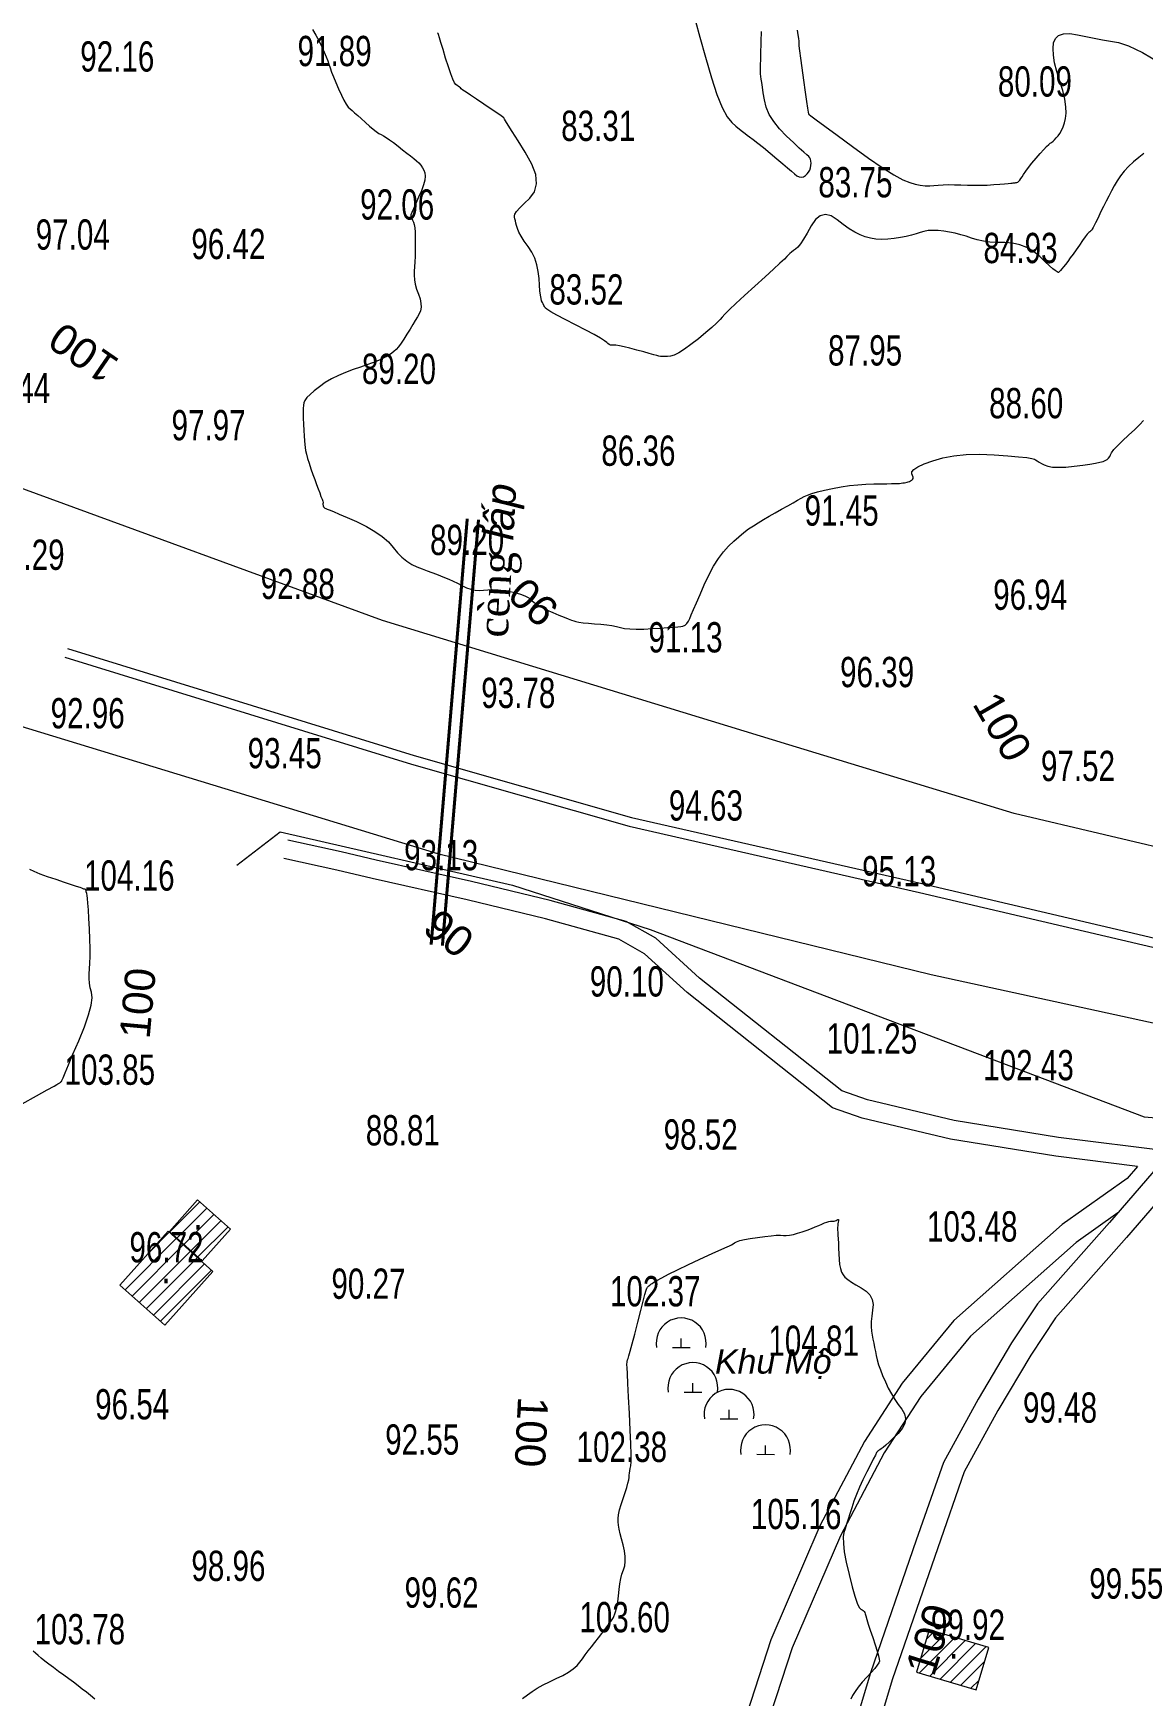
# Model space of a CAD drawing. Header units: metres. Extents: x 431726 to 434411, y 2469261 to 2472412.
# Drawn here: x 433456.7 to 433603.3, y 2471342.9 to 2471562.6 of the extents above; entities that cross this region are included whole.
import ezdxf
from ezdxf.enums import TextEntityAlignment as Align

# ---------------------------------------------------------------- set-up
doc = ezdxf.new("R2010")
doc.units = ezdxf.units.M
doc.header["$MEASUREMENT"] = 0
doc.linetypes.add('ACAD_ISO02W100', pattern=[15, 12, -3])
for name, color, linetype, lineweight in [('CAO DO', 8, 'Continuous', 18), ('cong-ks', 8, 'ACAD_ISO02W100', 18), ('duong be tong-ks', 8, 'Continuous', 18), ('duong da-ks', 8, 'Continuous', 18), ('duong dat-ks', 8, 'Continuous', 18), ('duong nhua-ks', 8, 'Continuous', 18), ('ghichutenrieng', 8, 'Continuous', 18), ('GHICHUTHUYHE', 8, 'Continuous', 18), ('hanh nha', 8, 'Continuous', 18), ('ks_mo+nghia dia', 8, 'Continuous', 18), ('MH_DongMuc', 8, 'Continuous', 18), ('MH_DongMuc_Con', 8, 'Continuous', 18), ('nha cua-ks', 8, 'Continuous', 18), ('rao sat-ks', 8, 'RAO_T_GAI', 18)]:
    doc.layers.add(name, color=color, linetype=linetype, lineweight=lineweight)
doc.styles.add('ghi chu ten rieng', font='VNARIALI.TTF')
doc.styles.add('ghi chu thuy he', font='VNTIMEI.TTF')
doc.styles.get("Standard").update_dxf_attribs({"font": 'arial.ttf'})
doc.styles.add('THUY', font='VHARIALN.TTF')
doc.linetypes.add('RAO_T_GAI', pattern='A,1,[130,ltypeshp.shx,S=0.75,R=-45,X=0,Y=0],1,[130,ltypeshp.shx,S=0.75,R=45,X=-1,Y=0],6', length=8)

# ---------------------------------------------------------------- blocks, each defined once
blk = doc.blocks.new('121223')
at = {"layer": 'ks_mo+nghia dia', "flags": 128}
blk.add_lwpolyline([(2.25, 0.07, 1.2), (-2.25, -0.07)], format="xyb", dxfattribs=at)
for points in [[(-0.81, -0.02), (0.81, 0.02)], [(0, 0), (-0.02, 0.81)]]:
    blk.add_lwpolyline(points, dxfattribs=at)

msp = doc.modelspace()

# ---------------------------------------------------------------- hatches: boundary and pattern name
at = {"layer": 'hanh nha', "lineweight": 0}
h = msp.add_hatch(dxfattribs=at)
h.set_pattern_fill('ANSI31', color=8, scale=10, style=0)
h.set_pattern_definition([(45, (0, 0), (-0.8838834765, 0.8838834765), [])])
h.paths.add_polyline_path([(433413.16, 2471252.62), (433406.27, 2471266.04), (433414.57, 2471270.3), (433421.46, 2471256.88)])
h.paths.add_polyline_path([(433482.75, 2471404.54), (433479.02, 2471400.37), (433474.69, 2471404.25), (433478.41, 2471408.42)])
h.paths.add_polyline_path([(433468.15, 2471397.16), (433474.51, 2471404.26), (433480.44, 2471398.96), (433474.08, 2471391.85)])
h.paths.add_polyline_path([(433776.77, 2471226.91), (433772.05, 2471219.86), (433760.72, 2471227.45), (433765.44, 2471234.5)])
h.paths.add_polyline_path([(433723.44, 2471348.53), (433730.22, 2471350.99), (433732.15, 2471345.66), (433725.36, 2471343.21)])
h.paths.add_polyline_path([(433739.59, 2471349.48), (433731.99, 2471346.73), (433730.34, 2471351.32), (433737.93, 2471354.07)])
h.paths.add_polyline_path([(433724.92, 2471351.96), (433719.51, 2471383), (433713.09, 2471381.88), (433718.5, 2471350.84)])
h.paths.add_polyline_path([(433673.93, 2471381.12), (433662.05, 2471352.74), (433667.35, 2471350.52), (433679.23, 2471378.9)])
h.paths.add_polyline_path([(433633.07, 2471366.31), (433637.7, 2471378.28), (433629.74, 2471381.36), (433625.11, 2471369.39)])
h.paths.add_polyline_path([(433621.38, 2471373.94), (433618.26, 2471365.9), (433622.83, 2471364.13), (433625.95, 2471372.17)])
h.paths.add_polyline_path([(433647.36, 2471359.86), (433652.96, 2471374.3), (433645.96, 2471377.01), (433640.37, 2471362.57)])
h.paths.add_polyline_path([(433639.01, 2471340.81), (433644.21, 2471354.24), (433637.12, 2471356.99), (433631.91, 2471343.56)])
h.paths.add_polyline_path([(433630.79, 2471359.66), (433628.35, 2471353.38), (433633.07, 2471351.56), (433635.5, 2471357.83)])
h.paths.add_polyline_path([(433630.21, 2471344.18), (433633.07, 2471351.56), (433624.13, 2471355.02), (433621.27, 2471347.64)])
h.paths.add_polyline_path([(433651.18, 2471320.46), (433657.15, 2471335.87), (433651.12, 2471338.21), (433645.15, 2471322.8)])
h.paths.add_polyline_path([(433623.49, 2471250.97), (433623.44, 2471243.58), (433636.73, 2471243.5), (433636.77, 2471250.9)])
h.paths.add_polyline_path([(433636.46, 2471198.04), (433636.73, 2471243.5), (433625.32, 2471243.56), (433625.06, 2471198.1)])
h.paths.add_polyline_path([(433582.93, 2471349.26), (433575.03, 2471351.61), (433573.36, 2471346.03), (433581.26, 2471343.67)])
h.paths.add_polyline_path([(433591.09, 2471315.2), (433592.74, 2471323.87), (433584.74, 2471325.39), (433583.09, 2471316.72)])
h.paths.add_polyline_path([(433584.62, 2471324.8), (433586.55, 2471334.93), (433574.5, 2471337.22), (433572.57, 2471327.09)])
h.paths.add_polyline_path([(433453.77, 2471177.8), (433448.93, 2471177.8), (433448.93, 2471180.73), (433453.77, 2471180.73)])
h.paths.add_polyline_path([(433459.43, 2471183.62), (433452.86, 2471181.19), (433450.9, 2471186.47), (433457.47, 2471188.91)])
h.paths.add_polyline_path([(433468.96, 2471187.12), (433461.59, 2471184.39), (433458.26, 2471193.34), (433465.64, 2471196.07)])
h.paths.add_polyline_path([(433432.21, 2471194.58), (433435.45, 2471197.26), (433433.49, 2471199.62), (433430.26, 2471196.94)])
h.paths.add_polyline_path([(433446.73, 2471194.64), (433441.02, 2471202.21), (433435.22, 2471197.84), (433440.92, 2471190.26)])
h.paths.add_polyline_path([(433399.81, 2471202.77), (433404.48, 2471208.38), (433400.91, 2471211.36), (433396.23, 2471205.75)])
h.paths.add_polyline_path([(433413.67, 2471260.27), (433415.23, 2471260.27), (433415.23, 2471261.11), (433413.67, 2471261.11)], flags=24)
h.paths.add_polyline_path([(433477.7, 2471404.35), (433479.25, 2471404.35), (433479.25, 2471405.19), (433477.7, 2471405.19)], flags=24)
h.paths.add_polyline_path([(433473.48, 2471397.23), (433475.03, 2471397.23), (433475.03, 2471398.07), (433473.48, 2471398.07)], flags=24)
h.paths.add_polyline_path([(433765.22, 2471223.98), (433773.15, 2471223.98), (433773.15, 2471230.18), (433765.22, 2471230.18)], flags=25)
h.paths.add_polyline_path([(433734.45, 2471349.89), (433736, 2471349.89), (433736, 2471350.73), (433734.45, 2471350.73)], flags=24)
h.paths.add_polyline_path([(433726.86, 2471346.07), (433728.41, 2471346.07), (433728.41, 2471346.91), (433726.86, 2471346.91)], flags=24)
h.paths.add_polyline_path([(433715.62, 2471363.38), (433723.55, 2471363.38), (433723.55, 2471369.58), (433715.62, 2471369.58)], flags=25)
h.paths.add_polyline_path([(433667.2, 2471362.88), (433675.13, 2471362.88), (433675.13, 2471369.09), (433667.2, 2471369.09)], flags=24)
h.paths.add_polyline_path([(433650.11, 2471327.98), (433651.66, 2471327.98), (433651.66, 2471328.82), (433650.11, 2471328.82)], flags=24)
h.paths.add_polyline_path([(433631.08, 2471354.92), (433632.63, 2471354.92), (433632.63, 2471355.76), (433631.08, 2471355.76)], flags=24)
h.paths.add_polyline_path([(433626.94, 2471349.13), (433628.5, 2471349.13), (433628.5, 2471349.97), (433626.94, 2471349.97)], flags=24)
h.paths.add_polyline_path([(433637.4, 2471348.21), (433638.96, 2471348.21), (433638.96, 2471349.05), (433637.4, 2471349.05)], flags=24)
h.paths.add_polyline_path([(433627.18, 2471370.77), (433635.11, 2471370.77), (433635.11, 2471376.97), (433627.18, 2471376.97)], flags=24)
h.paths.add_polyline_path([(433621.71, 2471368.99), (433623.26, 2471368.99), (433623.26, 2471369.83), (433621.71, 2471369.83)], flags=24)
h.paths.add_polyline_path([(433642.09, 2471364.79), (433650.01, 2471364.79), (433650.01, 2471371), (433642.09, 2471371)], flags=24)
h.paths.add_polyline_path([(433629.7, 2471224.81), (433631.26, 2471224.81), (433631.26, 2471225.65), (433629.7, 2471225.65)], flags=24)
h.paths.add_polyline_path([(433629.9, 2471247.84), (433631.45, 2471247.84), (433631.45, 2471248.68), (433629.9, 2471248.68)], flags=24)
h.paths.add_polyline_path([(433587.28, 2471319.8), (433588.83, 2471319.8), (433588.83, 2471320.64), (433587.28, 2471320.64)], flags=24)
h.paths.add_polyline_path([(433577.51, 2471347.66), (433579.07, 2471347.66), (433579.07, 2471348.5), (433577.51, 2471348.5)], flags=24)
h.paths.add_polyline_path([(433575.72, 2471327.99), (433583.64, 2471327.99), (433583.64, 2471334.2), (433575.72, 2471334.2)], flags=24)
h.paths.add_polyline_path([(433462.62, 2471189.44), (433464.18, 2471189.44), (433464.18, 2471190.28), (433462.62, 2471190.28)], flags=24)
h.paths.add_polyline_path([(433450.58, 2471178.57), (433452.14, 2471178.57), (433452.14, 2471179.41), (433450.58, 2471179.41)], flags=24)
h.paths.add_polyline_path([(433454.72, 2471184.73), (433456.27, 2471184.73), (433456.27, 2471185.57), (433454.72, 2471185.57)], flags=24)
h.paths.add_polyline_path([(433440.19, 2471195.86), (433441.74, 2471195.86), (433441.74, 2471196.7), (433440.19, 2471196.7)], flags=24)
h.paths.add_polyline_path([(433432.16, 2471196.64), (433433.72, 2471196.64), (433433.72, 2471197.48), (433432.16, 2471197.48)], flags=24)
h.paths.add_polyline_path([(433399.78, 2471206.69), (433401.34, 2471206.69), (433401.34, 2471207.52), (433399.78, 2471207.52)], flags=24)
h.paths.add_polyline_path([(433364.92, 2471185.67), (433366.47, 2471185.67), (433366.47, 2471186.51), (433364.92, 2471186.51)], flags=9)

# ---------------------------------------------------------------- linework, layer by layer
at = {"layer": 'cong-ks', "color": 8, "ltscale": 0.05, "const_width": 0.4, "elevation": 88.73}
for points in [[(433509.26, 2471442.13), (433514.03, 2471498.42)], [(433510.75, 2471442), (433515.52, 2471498.29)]]:
    msp.add_lwpolyline(points, dxfattribs=at)
at = {"layer": 'duong be tong-ks', "color": 8, "lineweight": 0}
for points in [[(433707.16, 2471403.09), (433669.66, 2471408.2), (433643.87, 2471411.23), (433625.4, 2471414.25), (433612.94, 2471415.05), (433606.97, 2471414.81), (433598.86, 2471405.41), (433589.35, 2471394.67), (433585.93, 2471389.51), (433581.51, 2471382.08), (433576.92, 2471373.73), (433573.34, 2471363.44), (433567.29, 2471345.92), (433561.41, 2471326.27)], [(433706.74, 2471400.12), (433669.29, 2471405.23), (433643.45, 2471408.25), (433625.07, 2471411.26), (433612.9, 2471412.04), (433608.39, 2471411.86), (433601.12, 2471403.44), (433591.73, 2471392.84), (433588.47, 2471387.91), (433584.12, 2471380.59), (433579.67, 2471372.5), (433576.17, 2471362.46), (433570.15, 2471345), (433564.29, 2471325.41)]]:
    msp.add_lwpolyline(points, dxfattribs=at)
at = {"layer": 'duong da-ks', "color": 8, "lineweight": 0}
for points in [[(433606.97, 2471414.81), (433592.15, 2471416.66), (433578.37, 2471418.9), (433566.88, 2471421.64), (433563.49, 2471422.81), (433544.72, 2471437.72), (433538.94, 2471442.98), (433535.03, 2471445.18), (433525, 2471447.97), (433514.58, 2471450.5), (433502.02, 2471453.31), (433497.37, 2471454.42), (433490.34, 2471455.95)], [(433602.58, 2471412.84), (433591.79, 2471414.18), (433577.88, 2471416.44), (433566.18, 2471419.23), (433562.27, 2471420.59), (433543.09, 2471435.82), (433537.46, 2471440.94), (433534.07, 2471442.85), (433524.37, 2471445.55), (433514.01, 2471448.07), (433501.46, 2471450.87), (433496.82, 2471451.98), (433489.81, 2471453.51)]]:
    msp.add_lwpolyline(points, dxfattribs=at)
at = {"layer": 'duong dat-ks', "color": 8, "lineweight": 0}
for points in [[(433602.58, 2471412.84), (433601.18, 2471411.23), (433592.61, 2471405.14), (433578.32, 2471392.49), (433571.5, 2471384.19), (433566.5, 2471376.49), (433560.62, 2471365.34), (433554.14, 2471350.28), (433549.9, 2471337.25), (433542.69, 2471322.19), (433537.69, 2471315.81), (433529.45, 2471312.08), (433502.52, 2471299.55), (433496.19, 2471296.68), (433491.69, 2471291.96), (433487.68, 2471285.26), (433483.72, 2471274.54), (433476, 2471256.43), (433469.86, 2471249.5), (433461.78, 2471245.64), (433452.03, 2471245.02), (433436.13, 2471245.2), (433432.88, 2471245.9)], [(433599.97, 2471406.69), (433594.48, 2471402.79), (433580.49, 2471390.41), (433573.93, 2471382.42), (433569.09, 2471374.97), (433563.33, 2471364.04), (433556.95, 2471349.22), (433552.69, 2471336.14), (433545.26, 2471320.6), (433539.6, 2471313.38), (433530.7, 2471309.35), (433503.78, 2471296.83), (433497.96, 2471294.19), (433494.09, 2471290.13), (433490.4, 2471283.96), (433486.51, 2471273.43), (433478.57, 2471254.81), (433471.7, 2471247.05), (433462.55, 2471242.68), (433452.11, 2471242.02), (433435.79, 2471242.2), (433432.25, 2471242.97)]]:
    msp.add_lwpolyline(points, dxfattribs=at)
at = {"layer": 'duong nhua-ks', "color": 8, "lineweight": 0}
for points in [[(433566.78, 2471465.42), (433556.51, 2471468.55), (433502.82, 2471484.99), (433453.99, 2471502.86), (433413.44, 2471520.09), (433397.66, 2471528.67), (433387.86, 2471535.58), (433377.16, 2471545.29), (433368.33, 2471556.01), (433362.87, 2471564.74)], [(433718.89, 2471434.19), (433670.31, 2471441.73), (433622.06, 2471451.01), (433586.27, 2471459.46), (433556.51, 2471468.55), (433502.82, 2471484.99), (433453.99, 2471502.86), (433413.44, 2471520.09), (433397.66, 2471528.67), (433387.86, 2471535.58), (433377.16, 2471545.29), (433368.33, 2471556.01), (433362.87, 2471564.74)], [(433251.04, 2471544.73), (433287.61, 2471529.15), (433375.96, 2471494.55), (433416.28, 2471482.84), (433510.08, 2471454.2), (433575.29, 2471438.18), (433644.64, 2471423.07), (433700.03, 2471413.73), (433776.17, 2471404.22), (433832.6, 2471398.98), (433885.84, 2471396.04), (433937.55, 2471395.79), (433966.24, 2471398.33), (433998.71, 2471400.01), (434091.39, 2471408.76), (434148.55, 2471416.51), (434151.35, 2471417.02)], [(433461.25, 2471481.28), (433507.01, 2471467.13), (433535.72, 2471458.94), (433574.06, 2471450.21), (433609.17, 2471441.98), (433646.6, 2471434.43), (433690.69, 2471426.8), (433728.21, 2471421.35), (433765.86, 2471416.95), (433805.92, 2471412.86), (433841.54, 2471410.12), (433895.66, 2471407.73), (433922.24, 2471407.54)], [(433460.89, 2471480.13), (433506.66, 2471465.98), (433535.43, 2471457.78), (433573.79, 2471449.05), (433608.92, 2471440.81), (433646.38, 2471433.25), (433690.5, 2471425.62), (433728.06, 2471420.16), (433765.73, 2471415.76), (433805.81, 2471411.66), (433841.46, 2471408.93), (433895.63, 2471406.53), (433922.25, 2471406.34)]]:
    msp.add_lwpolyline(points, dxfattribs=at)
at = {"layer": 'MH_DongMuc', "color": 8, "lineweight": 0, "elevation": 90}
msp.add_lwpolyline([(433493.59, 2471563.08), (433494.03, 2471562.29), (433494.45, 2471561.5), (433494.81, 2471560.75), (433495.13, 2471560.07), (433495.39, 2471559.46), (433495.6, 2471558.93), (433495.75, 2471558.47), (433495.91, 2471558), (433496.11, 2471557.44), (433496.37, 2471556.79), (433496.67, 2471556.04), (433497.03, 2471555.21), (433497.4, 2471554.39), (433497.74, 2471553.72), (433498.04, 2471553.2), (433498.32, 2471552.81), (433498.57, 2471552.56), (433498.83, 2471552.35), (433499.16, 2471552.06), (433499.57, 2471551.71), (433500.04, 2471551.28), (433500.58, 2471550.79), (433501.12, 2471550.3), (433501.6, 2471549.89), (433502.02, 2471549.57), (433502.37, 2471549.33), (433502.66, 2471549.18), (433502.95, 2471549.02), (433503.32, 2471548.79), (433503.77, 2471548.49), (433504.29, 2471548.11), (433504.89, 2471547.65), (433505.5, 2471547.17), (433506.04, 2471546.74), (433506.53, 2471546.36), (433506.96, 2471546.01), (433507.33, 2471545.71), (433507.64, 2471545.42), (433507.91, 2471545.12), (433508.13, 2471544.8), (433508.31, 2471544.46), (433508.43, 2471544.11), (433508.48, 2471543.7), (433508.42, 2471543.17), (433508.26, 2471542.52), (433507.98, 2471541.76), (433507.6, 2471540.89), (433507.22, 2471540.05), (433506.92, 2471539.38), (433506.71, 2471538.89), (433506.59, 2471538.57), (433506.56, 2471538.43), (433506.59, 2471538.35), (433506.64, 2471538.23), (433506.71, 2471538.07), (433506.8, 2471537.87), (433506.91, 2471537.62), (433507.01, 2471537.29), (433507.09, 2471536.84), (433507.14, 2471536.26), (433507.17, 2471535.55), (433507.17, 2471534.71), (433507.16, 2471533.85), (433507.14, 2471533.06), (433507.11, 2471532.34), (433507.07, 2471531.7), (433507.03, 2471531.13), (433507.01, 2471530.58), (433507.06, 2471530), (433507.17, 2471529.4), (433507.34, 2471528.76), (433507.58, 2471528.1), (433507.8, 2471527.45), (433507.92, 2471526.87), (433507.94, 2471526.35), (433507.86, 2471525.89), (433507.69, 2471525.49), (433507.44, 2471525.08), (433507.16, 2471524.62), (433506.83, 2471524.08), (433506.47, 2471523.48), (433506.07, 2471522.82), (433505.66, 2471522.16), (433505.29, 2471521.61), (433504.94, 2471521.15), (433504.63, 2471520.78), (433504.35, 2471520.51), (433504.06, 2471520.29), (433503.75, 2471520.07), (433503.4, 2471519.86), (433503.02, 2471519.66), (433502.6, 2471519.45), (433502.11, 2471519.24), (433501.5, 2471519), (433500.77, 2471518.73), (433499.92, 2471518.44), (433498.95, 2471518.12), (433497.95, 2471517.76), (433497.01, 2471517.35), (433496.12, 2471516.9), (433495.28, 2471516.4), (433494.5, 2471515.86), (433493.81, 2471515.32), (433493.27, 2471514.84), (433492.86, 2471514.42), (433492.58, 2471514.06), (433492.45, 2471513.75), (433492.39, 2471513.42), (433492.36, 2471512.97), (433492.35, 2471512.4), (433492.36, 2471511.7), (433492.39, 2471510.89), (433492.44, 2471510.06), (433492.48, 2471509.35), (433492.53, 2471508.73), (433492.57, 2471508.22), (433492.61, 2471507.82), (433492.67, 2471507.42), (433492.78, 2471506.94), (433492.93, 2471506.38), (433493.13, 2471505.74), (433493.37, 2471505.01), (433493.63, 2471504.27), (433493.88, 2471503.58), (433494.11, 2471502.95), (433494.33, 2471502.36), (433494.54, 2471501.83), (433494.71, 2471501.37), (433494.85, 2471501.01), (433494.94, 2471500.74), (433494.98, 2471500.56), (433494.99, 2471500.48), (433494.97, 2471500.43), (433494.96, 2471500.38), (433494.97, 2471500.3), (433494.98, 2471500.22), (433495.01, 2471500.11), (433495.05, 2471500.01), (433495.12, 2471499.92), (433495.22, 2471499.83), (433495.36, 2471499.76), (433495.52, 2471499.7), (433495.81, 2471499.59), (433496.35, 2471499.37), (433497.13, 2471499.03), (433498.15, 2471498.59), (433499.41, 2471498.03), (433500.71, 2471497.4), (433501.84, 2471496.75), (433502.81, 2471496.07), (433503.61, 2471495.36), (433504.24, 2471494.63), (433504.81, 2471493.93), (433505.41, 2471493.32), (433506.04, 2471492.8), (433506.7, 2471492.38), (433507.39, 2471492.06), (433508.08, 2471491.79), (433508.74, 2471491.53), (433509.36, 2471491.3), (433509.95, 2471491.08), (433510.5, 2471490.87), (433511.03, 2471490.67), (433511.59, 2471490.43), (433512.15, 2471490.18), (433512.74, 2471489.89), (433513.33, 2471489.58), (433513.93, 2471489.3), (433514.51, 2471489.1), (433515.09, 2471488.98), (433515.65, 2471488.94), (433516.2, 2471488.98), (433516.77, 2471489.04), (433517.41, 2471489.05), (433518.11, 2471489.02), (433518.88, 2471488.93), (433519.7, 2471488.8), (433520.5, 2471488.62), (433521.18, 2471488.42), (433521.73, 2471488.2), (433522.17, 2471487.95), (433522.49, 2471487.67), (433522.81, 2471487.37), (433523.25, 2471487.06), (433523.82, 2471486.73), (433524.51, 2471486.39), (433525.33, 2471486.03), (433526.15, 2471485.69), (433526.83, 2471485.41), (433527.38, 2471485.19), (433527.8, 2471485.02), (433528.09, 2471484.91), (433528.37, 2471484.83), (433528.79, 2471484.76), (433529.34, 2471484.68), (433530.03, 2471484.62), (433530.85, 2471484.55), (433531.69, 2471484.48), (433532.46, 2471484.4), (433533.14, 2471484.29), (433533.74, 2471484.18), (433534.27, 2471484.04), (433534.82, 2471483.92), (433535.52, 2471483.85), (433536.36, 2471483.82), (433537.34, 2471483.84), (433538.46, 2471483.9), (433539.57, 2471483.97), (433540.5, 2471484.04), (433541.25, 2471484.09), (433541.83, 2471484.13), (433542.23, 2471484.16), (433542.53, 2471484.23), (433542.8, 2471484.36), (433543.04, 2471484.57), (433543.25, 2471484.86), (433543.43, 2471485.23), (433543.63, 2471485.72), (433543.93, 2471486.42), (433544.31, 2471487.3), (433544.78, 2471488.39), (433545.33, 2471489.67), (433545.94, 2471490.97), (433546.57, 2471492.14), (433547.21, 2471493.16), (433547.88, 2471494.05), (433548.56, 2471494.8), (433549.24, 2471495.44), (433549.91, 2471496.04), (433550.57, 2471496.58), (433551.2, 2471497.06), (433551.83, 2471497.49), (433552.47, 2471497.89), (433553.16, 2471498.32), (433553.9, 2471498.76), (433554.7, 2471499.21), (433555.54, 2471499.68), (433556.36, 2471500.13), (433557.07, 2471500.53), (433557.67, 2471500.86), (433558.16, 2471501.13), (433558.55, 2471501.35), (433558.96, 2471501.54), (433559.54, 2471501.74), (433560.29, 2471501.96), (433561.2, 2471502.18), (433562.28, 2471502.41), (433563.42, 2471502.62), (433564.54, 2471502.79), (433565.63, 2471502.91), (433566.69, 2471502.99), (433567.72, 2471503.02), (433568.66, 2471503.03), (433569.45, 2471503.04), (433570.08, 2471503.05), (433570.56, 2471503.07), (433570.89, 2471503.08), (433571.13, 2471503.09), (433571.36, 2471503.11), (433571.57, 2471503.14), (433571.77, 2471503.16), (433571.95, 2471503.2), (433572.12, 2471503.23), (433572.29, 2471503.28), (433572.45, 2471503.35), (433572.6, 2471503.42), (433572.75, 2471503.5), (433572.86, 2471503.61), (433572.92, 2471503.74), (433572.92, 2471503.91), (433572.86, 2471504.11), (433572.75, 2471504.35), (433572.74, 2471504.62), (433573.01, 2471504.92), (433573.57, 2471505.27), (433574.4, 2471505.65), (433575.51, 2471506.08), (433576.84, 2471506.46), (433578.31, 2471506.73), (433579.93, 2471506.89), (433581.71, 2471506.93), (433583.62, 2471506.85), (433585.43, 2471506.72), (433586.86, 2471506.6), (433587.93, 2471506.49), (433588.62, 2471506.38), (433588.94, 2471506.29), (433589.09, 2471506.18), (433589.3, 2471506.05), (433589.57, 2471505.9), (433589.88, 2471505.72), (433590.25, 2471505.52), (433590.72, 2471505.35), (433591.35, 2471505.25), (433592.15, 2471505.21), (433593.1, 2471505.25), (433594.22, 2471505.36), (433595.33, 2471505.5), (433596.27, 2471505.64), (433597.03, 2471505.76), (433597.61, 2471505.88), (433598.02, 2471506), (433598.31, 2471506.12), (433598.55, 2471506.26), (433598.75, 2471506.43), (433598.89, 2471506.63), (433598.98, 2471506.85), (433599.13, 2471507.14), (433599.44, 2471507.55), (433599.92, 2471508.07), (433600.57, 2471508.71), (433601.39, 2471509.46), (433602.2, 2471510.22), (433602.87, 2471510.87), (433603.38, 2471511.39)], dxfattribs=at)
at = {"layer": 'MH_DongMuc_Con', "color": 8, "lineweight": 0}
for points, elevation in [([(433544.18, 2471564.14), (433544.76, 2471562.06), (433545.49, 2471559.4), (433546.28, 2471556.69), (433547.01, 2471554.48), (433547.71, 2471552.75), (433548.35, 2471551.51), (433548.96, 2471550.76), (433549.5, 2471550.29), (433549.98, 2471549.89), (433550.39, 2471549.56), (433550.74, 2471549.3), (433551.02, 2471549.1), (433551.33, 2471548.88), (433551.8, 2471548.53), (433552.4, 2471548.05), (433553.15, 2471547.45), (433554.04, 2471546.71), (433554.94, 2471545.96), (433555.71, 2471545.32), (433556.35, 2471544.77), (433556.87, 2471544.33), (433557.25, 2471543.99), (433557.56, 2471543.74), (433557.86, 2471543.6), (433558.15, 2471543.56), (433558.43, 2471543.61), (433558.69, 2471543.76), (433558.93, 2471543.97), (433559.12, 2471544.21), (433559.27, 2471544.48), (433559.37, 2471544.77), (433559.43, 2471545.09), (433559.44, 2471545.4), (433559.42, 2471545.67), (433559.36, 2471545.91), (433559.27, 2471546.1), (433559.13, 2471546.26), (433558.89, 2471546.48), (433558.48, 2471546.86), (433557.89, 2471547.4), (433557.13, 2471548.11), (433556.2, 2471548.98), (433555.26, 2471549.93), (433554.51, 2471550.89), (433553.92, 2471551.84), (433553.51, 2471552.81), (433553.28, 2471553.77), (433553.14, 2471554.67), (433553.03, 2471555.42), (433552.94, 2471556.04), (433552.86, 2471556.51), (433552.82, 2471556.84), (433552.78, 2471557.19), (433552.77, 2471557.68), (433552.77, 2471558.34), (433552.79, 2471559.15), (433552.82, 2471560.12), (433552.85, 2471561.08), (433552.87, 2471561.85), (433552.88, 2471562.42), (433552.88, 2471562.81)], 84), ([(433603.42, 2471546.69), (433602.74, 2471546.16), (433602.02, 2471545.57), (433601.37, 2471544.97), (433600.8, 2471544.35), (433600.3, 2471543.71), (433599.88, 2471543.06), (433599.5, 2471542.4), (433599.13, 2471541.73), (433598.77, 2471541.05), (433598.41, 2471540.36), (433598.07, 2471539.66), (433597.74, 2471538.99), (433597.46, 2471538.41), (433597.22, 2471537.92), (433597.02, 2471537.5), (433596.86, 2471537.17), (433596.72, 2471536.9), (433596.59, 2471536.69), (433596.47, 2471536.52), (433596.36, 2471536.4), (433596.25, 2471536.34), (433596.12, 2471536.23), (433595.91, 2471536), (433595.64, 2471535.65), (433595.3, 2471535.18), (433594.89, 2471534.58), (433594.46, 2471533.95), (433594.06, 2471533.38), (433593.69, 2471532.87), (433593.35, 2471532.42), (433593.04, 2471532.03), (433592.78, 2471531.7), (433592.56, 2471531.43), (433592.39, 2471531.23), (433592.28, 2471531.09), (433592.21, 2471531.02), (433592.17, 2471530.99), (433592.13, 2471530.97), (433592.1, 2471530.96), (433592.08, 2471530.97), (433592.05, 2471530.99), (433592.03, 2471531.01), (433591.99, 2471531.04), (433591.95, 2471531.06), (433591.89, 2471531.09), (433591.83, 2471531.11), (433591.68, 2471531.21), (433591.39, 2471531.45), (433590.96, 2471531.84), (433590.38, 2471532.37), (433589.65, 2471533.05), (433588.83, 2471533.73), (433587.95, 2471534.25), (433587.03, 2471534.62), (433586.06, 2471534.84), (433585.04, 2471534.9), (433584.03, 2471534.91), (433583.08, 2471534.98), (433582.21, 2471535.09), (433581.4, 2471535.27), (433580.66, 2471535.5), (433579.94, 2471535.74), (433579.22, 2471535.95), (433578.48, 2471536.13), (433577.74, 2471536.29), (433576.97, 2471536.42), (433576.24, 2471536.5), (433575.55, 2471536.52), (433574.93, 2471536.49), (433574.36, 2471536.39), (433573.84, 2471536.23), (433573.32, 2471536.05), (433572.71, 2471535.88), (433572.03, 2471535.73), (433571.28, 2471535.58), (433570.44, 2471535.44), (433569.59, 2471535.35), (433568.78, 2471535.32), (433568.01, 2471535.37), (433567.29, 2471535.48), (433566.6, 2471535.66), (433565.93, 2471535.92), (433565.21, 2471536.28), (433564.47, 2471536.73), (433563.69, 2471537.28), (433562.88, 2471537.93), (433562.08, 2471538.45), (433561.34, 2471538.63), (433560.65, 2471538.46), (433560.02, 2471537.95), (433559.44, 2471537.1), (433558.92, 2471536.15), (433558.45, 2471535.37), (433558.04, 2471534.76), (433557.68, 2471534.32), (433557.38, 2471534.04), (433557.11, 2471533.84), (433556.86, 2471533.65), (433556.63, 2471533.45), (433556.42, 2471533.25), (433556.23, 2471533.05), (433555.92, 2471532.73), (433555.34, 2471532.18), (433554.5, 2471531.4), (433553.39, 2471530.39), (433552.02, 2471529.15), (433550.64, 2471527.9), (433549.53, 2471526.87), (433548.67, 2471526.05), (433548.06, 2471525.45), (433547.72, 2471525.07), (433547.42, 2471524.73), (433546.96, 2471524.27), (433546.33, 2471523.7), (433545.53, 2471523.01), (433544.57, 2471522.2), (433543.58, 2471521.42), (433542.72, 2471520.8), (433541.98, 2471520.34), (433541.37, 2471520.04), (433540.88, 2471519.91), (433540.47, 2471519.87), (433540.12, 2471519.85), (433539.81, 2471519.85), (433539.56, 2471519.86), (433539.35, 2471519.9), (433539.09, 2471519.97), (433538.67, 2471520.09), (433538.08, 2471520.25), (433537.34, 2471520.46), (433536.43, 2471520.71), (433535.52, 2471520.96), (433534.75, 2471521.15), (433534.14, 2471521.27), (433533.68, 2471521.34), (433533.37, 2471521.34), (433533.15, 2471521.34), (433532.95, 2471521.37), (433532.76, 2471521.44), (433532.6, 2471521.55), (433532.45, 2471521.7), (433532.18, 2471521.94), (433531.63, 2471522.28), (433530.81, 2471522.75), (433529.71, 2471523.34), (433528.33, 2471524.04), (433526.96, 2471524.74), (433525.87, 2471525.32), (433525.07, 2471525.77), (433524.55, 2471526.1), (433524.32, 2471526.3), (433524.22, 2471526.45), (433524.13, 2471526.61), (433524.04, 2471526.79), (433523.95, 2471526.99), (433523.86, 2471527.2), (433523.78, 2471527.5), (433523.7, 2471527.94), (433523.63, 2471528.53), (433523.57, 2471529.26), (433523.52, 2471530.15), (433523.42, 2471531.08), (433523.23, 2471531.97), (433522.94, 2471532.83), (433522.55, 2471533.64), (433522.06, 2471534.4), (433521.57, 2471535.11), (433521.17, 2471535.74), (433520.86, 2471536.29), (433520.65, 2471536.76), (433520.52, 2471537.14), (433520.45, 2471537.47), (433520.39, 2471537.77), (433520.33, 2471538.03), (433520.29, 2471538.26), (433520.26, 2471538.45), (433520.32, 2471538.68), (433520.55, 2471539.03), (433520.96, 2471539.5), (433521.53, 2471540.08), (433522.28, 2471540.78), (433522.93, 2471541.63), (433523.19, 2471542.67), (433523.07, 2471543.88), (433522.58, 2471545.28), (433521.7, 2471546.85), (433520.74, 2471548.36), (433519.98, 2471549.56), (433519.44, 2471550.43), (433519.1, 2471550.99), (433518.97, 2471551.23), (433518.85, 2471551.37), (433518.51, 2471551.64), (433517.96, 2471552.03), (433517.21, 2471552.55), (433516.24, 2471553.2), (433515.27, 2471553.84), (433514.48, 2471554.37), (433513.88, 2471554.78), (433513.47, 2471555.06), (433513.25, 2471555.22), (433513.12, 2471555.33), (433512.99, 2471555.44), (433512.85, 2471555.55), (433512.7, 2471555.67), (433512.54, 2471555.79), (433512.36, 2471556.02), (433512.14, 2471556.49), (433511.86, 2471557.18), (433511.55, 2471558.11), (433511.18, 2471559.27), (433510.83, 2471560.41), (433510.56, 2471561.32), (433510.35, 2471561.97), (433510.22, 2471562.38), (433510.17, 2471562.54), (433510.12, 2471562.64)], 84), ([(433557.62, 2471562.95), (433557.72, 2471562.35), (433557.78, 2471561.87), (433557.82, 2471561.5), (433557.83, 2471561.25), (433557.85, 2471560.9), (433557.92, 2471560.24), (433558.04, 2471559.27), (433558.22, 2471557.98), (433558.45, 2471556.38), (433558.68, 2471554.8), (433558.86, 2471553.56), (433558.99, 2471552.67), (433559.07, 2471552.13), (433559.1, 2471551.93), (433559.11, 2471551.91), (433559.12, 2471551.89), (433559.14, 2471551.86), (433559.16, 2471551.84), (433559.18, 2471551.82), (433559.43, 2471551.64), (433560.13, 2471551.12), (433561.28, 2471550.28), (433562.88, 2471549.1), (433564.93, 2471547.59), (433567.05, 2471546.07), (433568.86, 2471544.83), (433570.37, 2471543.87), (433571.58, 2471543.21), (433572.48, 2471542.83), (433573.2, 2471542.62), (433573.88, 2471542.48), (433574.53, 2471542.4), (433575.12, 2471542.39), (433575.68, 2471542.44), (433576.24, 2471542.5), (433576.88, 2471542.54), (433577.59, 2471542.56), (433578.38, 2471542.55), (433579.23, 2471542.52), (433580.11, 2471542.48), (433580.99, 2471542.47), (433581.86, 2471542.48), (433582.72, 2471542.51), (433583.58, 2471542.56), (433584.36, 2471542.62), (433584.99, 2471542.67), (433585.48, 2471542.71), (433585.82, 2471542.74), (433586.02, 2471542.76), (433586.14, 2471542.78), (433586.26, 2471542.8), (433586.39, 2471542.82), (433586.51, 2471542.83), (433586.63, 2471542.86), (433586.76, 2471542.9), (433586.89, 2471543), (433587.03, 2471543.15), (433587.17, 2471543.35), (433587.32, 2471543.6), (433587.51, 2471543.92), (433587.8, 2471544.32), (433588.17, 2471544.81), (433588.63, 2471545.39), (433589.17, 2471546.04), (433589.72, 2471546.69), (433590.18, 2471547.2), (433590.56, 2471547.6), (433590.85, 2471547.88), (433591.05, 2471548.04), (433591.22, 2471548.15), (433591.41, 2471548.31), (433591.61, 2471548.5), (433591.84, 2471548.73), (433592.08, 2471549), (433592.32, 2471549.33), (433592.54, 2471549.72), (433592.74, 2471550.18), (433592.92, 2471550.71), (433593.07, 2471551.31), (433593.15, 2471552.02), (433593.12, 2471552.86), (433592.96, 2471553.85), (433592.69, 2471554.98), (433592.3, 2471556.25), (433591.9, 2471557.52), (433591.62, 2471558.66), (433591.46, 2471559.67), (433591.42, 2471560.54), (433591.49, 2471561.29), (433591.72, 2471561.87), (433592.15, 2471562.27), (433592.78, 2471562.49), (433593.61, 2471562.52), (433594.64, 2471562.37), (433595.76, 2471562.14), (433596.86, 2471561.91), (433597.95, 2471561.7), (433599.01, 2471561.51), (433600.07, 2471561.33), (433601.38, 2471560.91), (433603.23, 2471560.01), (433605.62, 2471558.63)], 82), ([(433455.22, 2471421.09), (433457.15, 2471422.16), (433458.56, 2471422.94), (433459.45, 2471423.44), (433459.83, 2471423.66), (433459.93, 2471423.73), (433460.03, 2471423.79), (433460.13, 2471423.85), (433460.21, 2471423.9), (433460.28, 2471423.95), (433460.35, 2471423.99), (433460.41, 2471424.05), (433460.46, 2471424.12), (433460.5, 2471424.19), (433460.53, 2471424.28), (433460.64, 2471424.56), (433460.91, 2471425.21), (433461.35, 2471426.25), (433461.95, 2471427.66), (433462.72, 2471429.45), (433463.47, 2471431.29), (433464.01, 2471432.85), (433464.34, 2471434.13), (433464.47, 2471435.13), (433464.39, 2471435.85), (433464.23, 2471436.45), (433464.12, 2471437.05), (433464.07, 2471437.67), (433464.07, 2471438.3), (433464.13, 2471438.94), (433464.19, 2471439.68), (433464.22, 2471440.58), (433464.23, 2471441.64), (433464.2, 2471442.86), (433464.13, 2471444.25), (433464.06, 2471445.6), (433463.99, 2471446.72), (433463.92, 2471447.6), (433463.86, 2471448.24), (433463.81, 2471448.65), (433463.76, 2471448.91), (433463.71, 2471449.12), (433463.68, 2471449.27), (433463.64, 2471449.38), (433463.62, 2471449.42), (433463.6, 2471449.44), (433463.57, 2471449.45), (433463.54, 2471449.46), (433463.51, 2471449.47), (433463.48, 2471449.47), (433463.44, 2471449.48), (433463.38, 2471449.49), (433463.31, 2471449.51), (433463.22, 2471449.55), (433463.11, 2471449.59), (433462.88, 2471449.68), (433462.42, 2471449.83), (433461.74, 2471450.06), (433460.84, 2471450.36), (433459.72, 2471450.73), (433458.57, 2471451.12), (433457.61, 2471451.47), (433456.84, 2471451.79), (433456.25, 2471452.08)], 104), ([(433521.35, 2471342.54), (433521.97, 2471343.01), (433522.59, 2471343.45), (433523.28, 2471343.89), (433524.05, 2471344.33), (433524.88, 2471344.75), (433525.78, 2471345.17), (433526.65, 2471345.59), (433527.4, 2471346.01), (433528.03, 2471346.45), (433528.53, 2471346.89), (433528.91, 2471347.33), (433529.25, 2471347.79), (433529.61, 2471348.29), (433530.01, 2471348.81), (433530.44, 2471349.36), (433530.9, 2471349.94), (433531.36, 2471350.53), (433531.8, 2471351.1), (433532.22, 2471351.65), (433532.62, 2471352.18), (433532.99, 2471352.7), (433533.33, 2471353.24), (433533.59, 2471353.85), (433533.8, 2471354.54), (433533.94, 2471355.29), (433534.02, 2471356.11), (433534.09, 2471356.94), (433534.18, 2471357.69), (433534.31, 2471358.37), (433534.47, 2471358.97), (433534.67, 2471359.51), (433534.83, 2471360.04), (433534.91, 2471360.63), (433534.9, 2471361.3), (433534.8, 2471362.03), (433534.61, 2471362.83), (433534.4, 2471363.62), (433534.23, 2471364.31), (433534.09, 2471364.92), (433534, 2471365.44), (433533.96, 2471365.87), (433533.96, 2471366.3), (433534.03, 2471366.82), (433534.16, 2471367.44), (433534.36, 2471368.15), (433534.62, 2471368.96), (433534.89, 2471369.75), (433535.11, 2471370.42), (433535.26, 2471370.98), (433535.36, 2471371.42), (433535.41, 2471371.74), (433535.43, 2471372.02), (433535.46, 2471372.3), (433535.5, 2471372.61), (433535.56, 2471372.93), (433535.62, 2471373.27), (433535.67, 2471373.82), (433535.68, 2471374.79), (433535.65, 2471376.18), (433535.57, 2471377.98), (433535.46, 2471380.21), (433535.35, 2471382.41), (433535.25, 2471384.15), (433535.18, 2471385.43), (433535.14, 2471386.26), (433535.12, 2471386.62), (433535.12, 2471386.77), (433535.14, 2471386.92), (433535.17, 2471387.08), (433535.22, 2471387.26), (433535.28, 2471387.44), (433535.38, 2471387.79), (433535.56, 2471388.44), (433535.82, 2471389.4), (433536.15, 2471390.66), (433536.55, 2471392.24), (433536.95, 2471393.8), (433537.28, 2471395.03), (433537.51, 2471395.93), (433537.67, 2471396.5), (433537.75, 2471396.74), (433537.79, 2471396.81), (433537.83, 2471396.87), (433537.87, 2471396.93), (433537.91, 2471396.98), (433537.96, 2471397.02), (433538.02, 2471397.07), (433538.13, 2471397.15), (433538.27, 2471397.26), (433538.46, 2471397.38), (433538.69, 2471397.54), (433539.07, 2471397.77), (433539.72, 2471398.11), (433540.63, 2471398.58), (433541.8, 2471399.16), (433543.24, 2471399.86), (433544.68, 2471400.55), (433545.89, 2471401.12), (433546.85, 2471401.56), (433547.56, 2471401.88), (433548.04, 2471402.07), (433548.37, 2471402.19), (433548.67, 2471402.33), (433548.93, 2471402.46), (433549.16, 2471402.6), (433549.35, 2471402.74), (433549.61, 2471402.88), (433550.04, 2471403.03), (433550.64, 2471403.17), (433551.42, 2471403.32), (433552.37, 2471403.46), (433553.33, 2471403.59), (433554.16, 2471403.68), (433554.85, 2471403.73), (433555.4, 2471403.75), (433555.8, 2471403.72), (433556.17, 2471403.71), (433556.61, 2471403.75), (433557.11, 2471403.85), (433557.67, 2471404), (433558.29, 2471404.2), (433558.92, 2471404.43), (433559.49, 2471404.64), (433560.01, 2471404.85), (433560.47, 2471405.04), (433560.87, 2471405.22), (433561.22, 2471405.37), (433561.53, 2471405.49), (433561.79, 2471405.56), (433562.02, 2471405.6), (433562.2, 2471405.6), (433562.36, 2471405.59), (433562.51, 2471405.6), (433562.65, 2471405.63), (433562.78, 2471405.68), (433562.89, 2471405.76), (433562.99, 2471405.81), (433563.05, 2471405.81), (433563.08, 2471405.76), (433563.08, 2471405.65), (433563.04, 2471405.48), (433563, 2471405.26), (433562.97, 2471405.02), (433562.95, 2471404.75), (433562.96, 2471404.45), (433562.97, 2471404.12), (433563, 2471403.73), (433563.03, 2471403.25), (433563.05, 2471402.68), (433563.07, 2471402.02), (433563.1, 2471401.27), (433563.14, 2471400.53), (433563.22, 2471399.88), (433563.33, 2471399.33), (433563.48, 2471398.88), (433563.67, 2471398.53), (433563.92, 2471398.21), (433564.29, 2471397.88), (433564.77, 2471397.54), (433565.36, 2471397.18), (433566.07, 2471396.8), (433566.73, 2471396.37), (433567.22, 2471395.86), (433567.52, 2471395.27), (433567.64, 2471394.6), (433567.58, 2471393.84), (433567.46, 2471393.07), (433567.39, 2471392.35), (433567.37, 2471391.69), (433567.41, 2471391.08), (433567.5, 2471390.53), (433567.62, 2471390), (433567.73, 2471389.46), (433567.84, 2471388.93), (433567.95, 2471388.39), (433568.05, 2471387.84), (433568.18, 2471387.27), (433568.37, 2471386.63), (433568.61, 2471385.94), (433568.9, 2471385.19), (433569.26, 2471384.37), (433569.65, 2471383.55), (433570.06, 2471382.78), (433570.49, 2471382.06), (433570.94, 2471381.39), (433571.42, 2471380.76), (433571.78, 2471380.15), (433571.92, 2471379.52), (433571.82, 2471378.88), (433571.5, 2471378.22), (433570.94, 2471377.55), (433570.31, 2471376.92), (433569.77, 2471376.4), (433569.33, 2471376), (433568.98, 2471375.7), (433568.72, 2471375.52), (433568.52, 2471375.4), (433568.37, 2471375.3), (433568.26, 2471375.23), (433568.2, 2471375.18), (433568.17, 2471375.14), (433568.11, 2471375.02), (433567.94, 2471374.69), (433567.67, 2471374.15), (433567.29, 2471373.41), (433566.8, 2471372.46), (433566.29, 2471371.43), (433565.84, 2471370.44), (433565.44, 2471369.5), (433565.1, 2471368.59), (433564.82, 2471367.73), (433564.58, 2471366.93), (433564.35, 2471366.21), (433564.14, 2471365.55), (433563.96, 2471364.97), (433563.79, 2471364.47), (433563.69, 2471363.87), (433563.71, 2471363.02), (433563.84, 2471361.9), (433564.1, 2471360.53), (433564.47, 2471358.9), (433564.88, 2471357.3), (433565.24, 2471356.05), (433565.55, 2471355.14), (433565.8, 2471354.57), (433566.01, 2471354.33), (433566.18, 2471354.26), (433566.32, 2471354.16), (433566.44, 2471354.04), (433566.53, 2471353.89), (433566.59, 2471353.72), (433566.67, 2471353.44), (433566.81, 2471352.99), (433567.01, 2471352.36), (433567.27, 2471351.56), (433567.6, 2471350.58), (433567.92, 2471349.6), (433568.16, 2471348.8), (433568.34, 2471348.18), (433568.44, 2471347.74), (433568.47, 2471347.48), (433568.4, 2471347.25), (433568.2, 2471346.93), (433567.87, 2471346.5), (433567.4, 2471345.97), (433566.81, 2471345.34), (433566.19, 2471344.67), (433565.68, 2471344.05), (433565.26, 2471343.47), (433564.93, 2471342.93), (433564.7, 2471342.44)], 104), ([(433464.83, 2471342.46), (433464.27, 2471342.91), (433463.72, 2471343.35), (433463.18, 2471343.78), (433462.62, 2471344.22), (433462.03, 2471344.67), (433461.41, 2471345.14), (433460.75, 2471345.62), (433460.06, 2471346.12), (433459.38, 2471346.61), (433458.78, 2471347.06), (433458.23, 2471347.47), (433457.76, 2471347.86), (433457.35, 2471348.2), (433457, 2471348.51), (433456.69, 2471348.78)], 104)]:
    msp.add_lwpolyline(points, dxfattribs=dict(at, elevation=elevation))
at = {"layer": 'nha cua-ks', "color": 8, "lineweight": 0, "extrusion": (0, 0, -1)}
for points in [[(-433482.75, 2471404.54), (-433479.02, 2471400.37), (-433474.69, 2471404.25), (-433478.41, 2471408.42)], [(-433468.15, 2471397.16), (-433474.51, 2471404.26), (-433480.44, 2471398.96), (-433474.08, 2471391.85)], [(-433582.93, 2471349.26), (-433575.03, 2471351.61), (-433573.36, 2471346.03), (-433581.26, 2471343.67)]]:
    msp.add_lwpolyline(points, close=True, dxfattribs=at)
at = {"layer": 'rao sat-ks', "color": 8, "lineweight": 0, "elevation": 93.96}
msp.add_lwpolyline([(433483.59, 2471452.62), (433489.3, 2471457.04), (433520.01, 2471449.99), (433538.21, 2471444.14), (433603.43, 2471419.4), (433639.19, 2471416.35)], dxfattribs=at)

# ---------------------------------------------------------------- block references
at = {"layer": 'ks_mo+nghia dia', "color": 8, "xscale": 1.439999999989275, "yscale": 1.439999999989275, "zscale": 1.439999999989275, "rotation": 358.2656745692742}
for p in [(433542.29, 2471388.92), (433543.83, 2471383.02), (433548.62, 2471379.49), (433553.43, 2471374.79)]:
    msp.add_blockref('121223', p, dxfattribs=at)

# ---------------------------------------------------------------- texts
at = {"layer": 'CAO DO', "color": 8, "lineweight": 0, "width": 0.7}
for s, p in [('92.16', (433462.91, 2471557.5, 92.16)), ('91.89', (433491.62, 2471558.22, 91.89)), ('80.09', (433584.12, 2471554.19, 80.09)), ('83.31', (433526.44, 2471548.34, 83.31)), ('83.75', (433560.41, 2471540.88, 83.75)), ('92.06', (433499.88, 2471537.94, 92.06)), ('97.04', (433457.03, 2471533.97, 97.04)), ('96.42', (433477.59, 2471532.72, 96.42)), ('84.93', (433582.22, 2471532.19, 84.93)), ('83.52', (433524.88, 2471526.72, 83.52)), ('87.95', (433561.69, 2471518.66, 87.95)), ('89.20', (433500.12, 2471516.22, 89.2)), ('98.44', (433449.16, 2471513.69, 98.44)), ('88.60', (433582.97, 2471511.69, 88.6)), ('97.97', (433474.97, 2471508.78, 97.97)), ('86.36', (433531.75, 2471505.41, 86.36)), ('91.45', (433558.59, 2471497.5, 91.45)), ('92.29', (433451.06, 2471491.66, 92.29)), ('89.20', (433509.12, 2471493.62, 89.2)), ('92.88', (433486.75, 2471487.81, 92.88)), ('96.94', (433583.5, 2471486.38, 96.94)), ('91.13', (433537.97, 2471480.75, 91.13)), ('96.39', (433563.28, 2471476.16, 96.39)), ('93.78', (433515.88, 2471473.41, 93.78)), ('92.96', (433459, 2471470.72, 92.96)), ('93.45', (433485.03, 2471465.44, 93.45)), ('97.52', (433589.81, 2471463.75, 97.52)), ('94.63', (433540.66, 2471458.53, 94.63)), ('93.13', (433505.69, 2471451.97, 93.13)), ('95.13', (433566.19, 2471449.84, 95.13)), ('104.16', (433463.41, 2471449.28, 104.16)), ('90.10', (433530.22, 2471435.28, 90.1)), ('101.25', (433561.5, 2471427.75, 101.25)), ('103.85', (433460.84, 2471423.62, 103.85)), ('102.43', (433582.19, 2471424.22, 102.43)), ('88.81', (433500.63, 2471415.61, 88.81)), ('98.52', (433539.97, 2471415.06, 98.52)), ('103.48', (433574.75, 2471402.91, 103.48)), ('96.72', (433469.41, 2471400.16, 96.72)), ('90.27', (433496.09, 2471395.34, 90.27)), ('102.37', (433532.88, 2471394.34, 102.37)), ('104.81', (433553.81, 2471387.81, 104.81)), ('96.54', (433464.88, 2471379.41, 96.54)), ('99.48', (433587.44, 2471378.97, 99.47)), ('92.55', (433503.19, 2471374.75, 92.55)), ('102.38', (433528.47, 2471373.78, 102.38)), ('105.16', (433551.5, 2471364.91, 105.16)), ('98.96', (433477.59, 2471358.06, 98.96)), ('99.55', (433596.19, 2471355.72, 99.55)), ('99.62', (433505.75, 2471354.53, 99.62)), ('103.60', (433528.84, 2471351.28, 103.6)), ('103.78', (433456.88, 2471349.69, 103.78)), ('99.92', (433575.28, 2471350.28, 99.92))]:
    msp.add_text(s, height=4, dxfattribs=at).set_placement(p)
at = {"layer": 'ghichutenrieng', "color": 8, "style": 'ghi chu ten rieng'}
msp.add_text('Khu Mé', height=3.2, dxfattribs=at).set_placement((433554.46, 2471385.46), align=Align.CENTER)
at = {"layer": 'GHICHUTHUYHE', "color": 8, "insert": (433515.37, 2471482.86), "char_height": 4, "attachment_point": 1, "rotation": 86.7278, "style": 'ghi chu thuy he'}
msp.add_mtext('cèng {\\fArial|b0|i1|c0|p34;lấp}', dxfattribs=at)
at = {"layer": 'MH_DongMuc', "color": 8, "lineweight": 0}
for s, rotation, p in [('100', 145.5372, (433463.32, 2471520.31, 100)), ('90', 136.9293, (433522.77, 2471487.4, 90)), ('100', 300.0394, (433584.74, 2471470.94, 100)), ('90', 322.104, (433511.61, 2471443.62, 90)), ('100', 84.7357, (433470.5, 2471434.41, 100)), ('100', 267.2024, (433522.52, 2471377.74, 100)), ('100', 72.8159, (433575.13, 2471350.32, 100))]:
    msp.add_text(s, height=4, rotation=rotation, dxfattribs=at).set_placement(p, align=Align.MIDDLE)
at = {"layer": 'nha cua-ks', "color": 8, "style": 'THUY'}
for p in [(433477.84, 2471404.49), (433473.62, 2471397.37), (433577.65, 2471347.8)]:
    msp.add_text('.', height=4, dxfattribs=at).set_placement(p)

doc.saveas('drawing.dxf')
